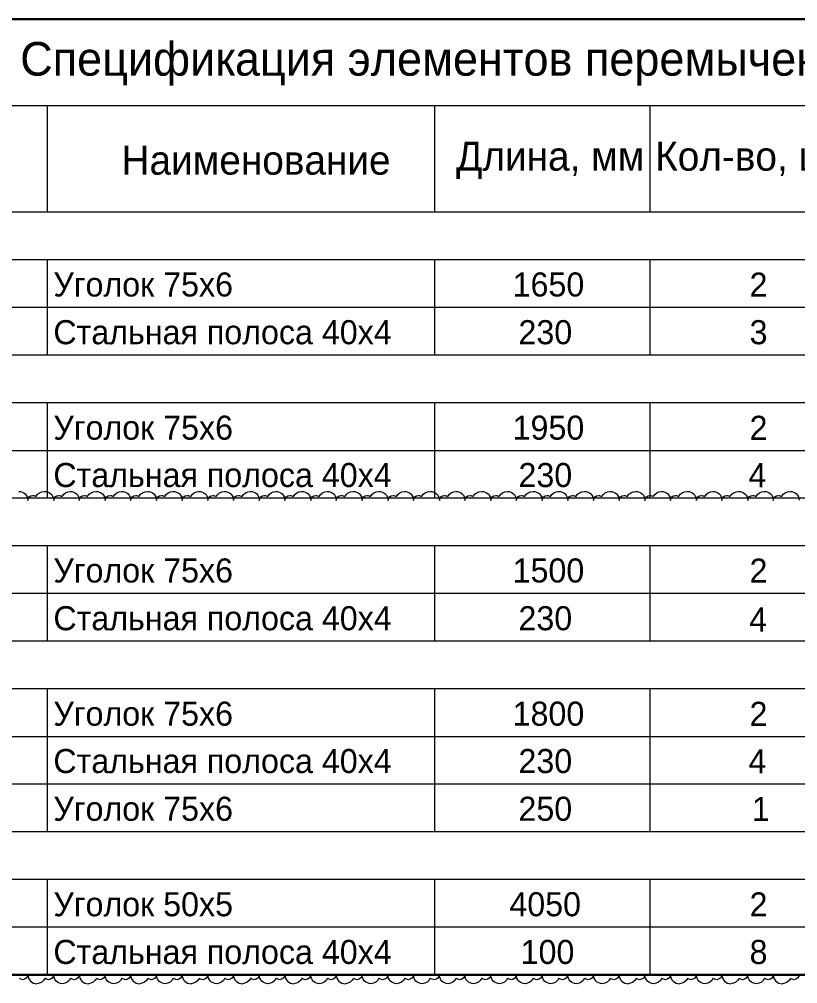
# Model space of a CAD drawing. Header units: millimetres. Extents: x -401725 to 250493, y 305116 to 802890.
# Drawn here: x -375118.236 to -375114.676, y 508969.03 to 508973.442 of the extents above; entities that cross this region are included whole.
import ezdxf

# ---------------------------------------------------------------- set-up
doc = ezdxf.new("R2010")
doc.units = ezdxf.units.MM
doc.layers.add('PDF _Геометрия', color=7, linetype='Continuous', true_color=0x1d1d1d)
doc.layers.add('PDF _Текст', color=7, linetype='Continuous')

msp = doc.modelspace()

# ---------------------------------------------------------------- linework, layer by layer
at = {"layer": 'PDF _Геометрия', "color": 7, "lineweight": 30}
for points in [[(-375112.2031, 508973.4421), (-375120.0761, 508973.4421)], [(-375112.2031, 508969.0705), (-375120.0761, 508969.0705)]]:
    msp.add_lwpolyline(points, dxfattribs=at)
at = {"layer": 'PDF _Геометрия', "color": 7, "lineweight": 9}
for points in [[(-375120.0764, 508973.0471), (-375112.2034, 508973.0471)], [(-375118.1081, 508973.0471), (-375118.1081, 508972.5605)], [(-375116.3364, 508973.0471), (-375116.3364, 508972.5605)], [(-375115.3531, 508973.0471), (-375115.3531, 508972.5605)], [(-375112.2031, 508972.5605), (-375113.1864, 508972.5605), (-375114.368, 508972.5605), (-375115.3529, 508972.5605), (-375116.3362, 508972.5605), (-375118.1078, 508972.5605), (-375119.6828, 508972.5605), (-375120.0761, 508972.5605)], [(-375112.2031, 508972.3421), (-375113.1864, 508972.3421), (-375114.368, 508972.3421), (-375115.3529, 508972.3421), (-375116.3362, 508972.3421), (-375118.1078, 508972.3421), (-375119.6828, 508972.3421), (-375120.0761, 508972.3421)], [(-375118.1081, 508972.3421), (-375118.1081, 508972.1238)], [(-375116.3364, 508972.3421), (-375116.3364, 508972.1238)], [(-375115.3531, 508972.3421), (-375115.3531, 508972.1238)], [(-375112.2031, 508972.1238), (-375113.1864, 508972.1238), (-375114.368, 508972.1238), (-375115.3529, 508972.1238), (-375116.3362, 508972.1238), (-375118.1078, 508972.1238), (-375119.6828, 508972.1238), (-375120.0761, 508972.1238)], [(-375118.1081, 508972.1238), (-375118.1081, 508971.9055)], [(-375116.3364, 508972.1238), (-375116.3364, 508971.9055)], [(-375115.3531, 508972.1238), (-375115.3531, 508971.9055)], [(-375112.2031, 508971.9055), (-375113.1864, 508971.9055), (-375114.368, 508971.9055), (-375115.3529, 508971.9055), (-375116.3362, 508971.9055), (-375118.1078, 508971.9055), (-375119.6828, 508971.9055), (-375120.0761, 508971.9055)], [(-375112.2031, 508971.6871), (-375113.1864, 508971.6871), (-375114.368, 508971.6871), (-375115.3529, 508971.6871), (-375116.3362, 508971.6871), (-375118.1078, 508971.6871), (-375119.6828, 508971.6871), (-375120.0761, 508971.6871)], [(-375118.1081, 508971.6871), (-375118.1081, 508971.4688)], [(-375116.3364, 508971.6871), (-375116.3364, 508971.4688)], [(-375115.3531, 508971.6871), (-375115.3531, 508971.4688)], [(-375112.2031, 508971.4688), (-375113.1864, 508971.4688), (-375114.368, 508971.4688), (-375115.3529, 508971.4688), (-375116.3362, 508971.4688), (-375118.1078, 508971.4688), (-375119.6828, 508971.4688), (-375120.0761, 508971.4688)], [(-375118.1081, 508971.4688), (-375118.1081, 508971.2521)], [(-375116.3364, 508971.4688), (-375116.3364, 508971.2521)], [(-375115.3531, 508971.4688), (-375115.3531, 508971.2521)], [(-375112.2031, 508971.2521), (-375113.1864, 508971.2521), (-375114.368, 508971.2521), (-375115.3529, 508971.2521), (-375116.3362, 508971.2521), (-375118.1078, 508971.2521), (-375119.6828, 508971.2521), (-375120.0761, 508971.2521)], [(-375112.2031, 508971.0338), (-375113.1864, 508971.0338), (-375114.368, 508971.0338), (-375115.3529, 508971.0338), (-375116.3362, 508971.0338), (-375118.1078, 508971.0338), (-375119.6828, 508971.0338), (-375120.0761, 508971.0338)], [(-375118.1081, 508971.0338), (-375118.1081, 508970.8155)], [(-375116.3364, 508971.0338), (-375116.3364, 508970.8155)], [(-375115.3531, 508971.0338), (-375115.3531, 508970.8155)], [(-375112.2031, 508970.8155), (-375113.1864, 508970.8155), (-375114.368, 508970.8155), (-375115.3529, 508970.8155), (-375116.3362, 508970.8155), (-375118.1078, 508970.8155), (-375119.6828, 508970.8155), (-375120.0761, 508970.8155)], [(-375118.1081, 508970.8155), (-375118.1081, 508970.5971)], [(-375116.3364, 508970.8155), (-375116.3364, 508970.5971)], [(-375115.3531, 508970.8155), (-375115.3531, 508970.5971)], [(-375112.2031, 508970.5971), (-375113.1864, 508970.5971), (-375114.368, 508970.5971), (-375115.3529, 508970.5971), (-375116.3362, 508970.5971), (-375118.1078, 508970.5971), (-375119.6828, 508970.5971), (-375120.0761, 508970.5971)], [(-375112.2031, 508970.3788), (-375113.1864, 508970.3788), (-375114.368, 508970.3788), (-375115.3529, 508970.3788), (-375116.3362, 508970.3788), (-375118.1078, 508970.3788), (-375119.6828, 508970.3788), (-375120.0761, 508970.3788)], [(-375118.1081, 508970.3788), (-375118.1081, 508970.1605)], [(-375116.3364, 508970.3788), (-375116.3364, 508970.1605)], [(-375115.3531, 508970.3788), (-375115.3531, 508970.1605)], [(-375112.2031, 508970.1605), (-375113.1864, 508970.1605), (-375114.368, 508970.1605), (-375115.3529, 508970.1605), (-375116.3362, 508970.1605), (-375118.1078, 508970.1605), (-375119.6828, 508970.1605), (-375120.0761, 508970.1605)], [(-375118.1081, 508970.1605), (-375118.1081, 508969.9438)], [(-375116.3364, 508970.1605), (-375116.3364, 508969.9438)], [(-375115.3531, 508970.1605), (-375115.3531, 508969.9438)], [(-375112.2031, 508969.9438), (-375113.1864, 508969.9438), (-375114.368, 508969.9438), (-375115.3529, 508969.9438), (-375116.3362, 508969.9438), (-375118.1078, 508969.9438), (-375119.6828, 508969.9438), (-375120.0761, 508969.9438)], [(-375118.1081, 508969.9438), (-375118.1081, 508969.7255)], [(-375116.3364, 508969.9438), (-375116.3364, 508969.7255)], [(-375115.3531, 508969.9438), (-375115.3531, 508969.7255)], [(-375112.2031, 508969.7255), (-375113.1864, 508969.7255), (-375114.368, 508969.7255), (-375115.3529, 508969.7255), (-375116.3362, 508969.7255), (-375118.1078, 508969.7255), (-375119.6828, 508969.7255), (-375120.0761, 508969.7255)], [(-375112.2031, 508969.5071), (-375113.1864, 508969.5071), (-375114.368, 508969.5071), (-375115.3529, 508969.5071), (-375116.3362, 508969.5071), (-375118.1078, 508969.5071), (-375119.6828, 508969.5071), (-375120.0761, 508969.5071)], [(-375118.1081, 508969.5071), (-375118.1081, 508969.2888)], [(-375116.3364, 508969.5071), (-375116.3364, 508969.2888)], [(-375115.3531, 508969.5071), (-375115.3531, 508969.2888)], [(-375112.2031, 508969.2888), (-375113.1864, 508969.2888), (-375114.368, 508969.2888), (-375115.3529, 508969.2888), (-375116.3362, 508969.2888), (-375118.1078, 508969.2888), (-375119.6828, 508969.2888), (-375120.0761, 508969.2888)], [(-375118.1081, 508969.2888), (-375118.1081, 508969.0705)], [(-375116.3364, 508969.2888), (-375116.3364, 508969.0705)], [(-375115.3531, 508969.2888), (-375115.3531, 508969.0705)]]:
    msp.add_lwpolyline(points, dxfattribs=at)
at = {"layer": 'PDF _Геометрия', "color": 1, "lineweight": 9}
for points in [[(-375118.1964, 508971.2421), (-375118.1964, 508971.2405)], [(-375118.0781, 508971.2421), (-375118.0781, 508971.2405)], [(-375117.9614, 508971.2421), (-375117.9614, 508971.2405)], [(-375117.8431, 508971.2421), (-375117.8431, 508971.2405)], [(-375117.7264, 508971.2421), (-375117.7264, 508971.2405)], [(-375117.6081, 508971.2421), (-375117.6081, 508971.2405)], [(-375117.4914, 508971.2421), (-375117.4914, 508971.2405)], [(-375117.3731, 508971.2421), (-375117.3731, 508971.2405)], [(-375117.2564, 508971.2421), (-375117.2564, 508971.2405)], [(-375117.1381, 508971.2421), (-375117.1381, 508971.2405)], [(-375117.0214, 508971.2421), (-375117.0214, 508971.2405)], [(-375116.9031, 508971.2421), (-375116.9031, 508971.2405)], [(-375116.7864, 508971.2421), (-375116.7864, 508971.2405)], [(-375116.6681, 508971.2421), (-375116.6681, 508971.2405)], [(-375116.5497, 508971.2421), (-375116.5497, 508971.2405)], [(-375116.4331, 508971.2421), (-375116.4331, 508971.2405)], [(-375116.3147, 508971.2421), (-375116.3147, 508971.2405)], [(-375116.1981, 508971.2421), (-375116.1981, 508971.2405)], [(-375116.0797, 508971.2421), (-375116.0797, 508971.2405)], [(-375115.9631, 508971.2421), (-375115.9631, 508971.2405)], [(-375115.8447, 508971.2421), (-375115.8447, 508971.2405)], [(-375115.7281, 508971.2421), (-375115.7281, 508971.2405)], [(-375115.6097, 508971.2421), (-375115.6097, 508971.2405)], [(-375115.4931, 508971.2421), (-375115.4931, 508971.2405)], [(-375115.3747, 508971.2421), (-375115.3747, 508971.2405)], [(-375115.2581, 508971.2421), (-375115.2581, 508971.2405)], [(-375115.1397, 508971.2421), (-375115.1397, 508971.2405)], [(-375115.0231, 508971.2421), (-375115.0231, 508971.2405)], [(-375114.9047, 508971.2421), (-375114.9047, 508971.2405)], [(-375114.7881, 508971.2421), (-375114.7881, 508971.2405)]]:
    msp.add_lwpolyline(points, dxfattribs=at)
for centre in [(-375118.1551, 508969.0717), (-375117.9201, 508969.0717), (-375117.6851, 508969.0717), (-375117.4501, 508969.0717), (-375117.2151, 508969.0717), (-375116.9801, 508969.0717), (-375116.7451, 508969.0717), (-375115.4518, 508969.0717), (-375115.2168, 508969.0717), (-375114.9818, 508969.0717), (-375114.7468, 508969.0717)]:
    msp.add_arc(centre, 0.0413, 179.4352, 270.5648, dxfattribs=at)
for points in [[(-375118.2381, 508971.2821), (-375118.2147, 508971.2821), (-375118.1964, 508971.2655), (-375118.1964, 508971.2421)], [(-375118.1964, 508971.2405), (-375118.1964, 508971.2538), (-375118.1864, 508971.2638), (-375118.1731, 508971.2638)], [(-375118.1731, 508971.2638), (-375118.1681, 508971.2638), (-375118.1631, 508971.2621), (-375118.1581, 508971.2588)], [(-375118.1581, 508971.2605), (-375118.1514, 508971.2738), (-375118.1364, 508971.2821), (-375118.1197, 508971.2821)], [(-375118.1197, 508971.2821), (-375118.0981, 508971.2821), (-375118.0781, 508971.2655), (-375118.0781, 508971.2421)], [(-375118.0781, 508971.2405), (-375118.0781, 508971.2538), (-375118.0681, 508971.2638), (-375118.0547, 508971.2638)], [(-375118.0547, 508971.2638), (-375118.0497, 508971.2638), (-375118.0447, 508971.2621), (-375118.0414, 508971.2588)], [(-375118.0397, 508971.2588), (-375118.0331, 508971.2738), (-375118.0181, 508971.2821), (-375118.0031, 508971.2821)], [(-375118.0031, 508971.2821), (-375117.9797, 508971.2821), (-375117.9614, 508971.2655), (-375117.9614, 508971.2421)], [(-375117.9614, 508971.2405), (-375117.9614, 508971.2538), (-375117.9514, 508971.2638), (-375117.9381, 508971.2638)], [(-375117.9381, 508971.2638), (-375117.9331, 508971.2638), (-375117.9264, 508971.2621), (-375117.9231, 508971.2588)], [(-375117.9231, 508971.2605), (-375117.9164, 508971.2738), (-375117.9014, 508971.2821), (-375117.8847, 508971.2821)], [(-375117.8847, 508971.2821), (-375117.8631, 508971.2821), (-375117.8431, 508971.2655), (-375117.8431, 508971.2421)], [(-375117.8431, 508971.2405), (-375117.8431, 508971.2538), (-375117.8331, 508971.2638), (-375117.8197, 508971.2638)], [(-375117.8197, 508971.2638), (-375117.8147, 508971.2638), (-375117.8097, 508971.2621), (-375117.8064, 508971.2588)], [(-375117.8047, 508971.2588), (-375117.7981, 508971.2738), (-375117.7831, 508971.2821), (-375117.7681, 508971.2821)], [(-375117.7681, 508971.2821), (-375117.7447, 508971.2821), (-375117.7264, 508971.2655), (-375117.7264, 508971.2421)], [(-375117.7264, 508971.2405), (-375117.7264, 508971.2538), (-375117.7164, 508971.2638), (-375117.7031, 508971.2638)], [(-375117.7031, 508971.2638), (-375117.6981, 508971.2638), (-375117.6914, 508971.2621), (-375117.6881, 508971.2588)], [(-375117.6881, 508971.2605), (-375117.6814, 508971.2738), (-375117.6664, 508971.2821), (-375117.6497, 508971.2821)], [(-375117.6497, 508971.2821), (-375117.6281, 508971.2821), (-375117.6081, 508971.2655), (-375117.6081, 508971.2421)], [(-375117.6081, 508971.2405), (-375117.6081, 508971.2538), (-375117.5981, 508971.2638), (-375117.5847, 508971.2638)], [(-375117.5847, 508971.2638), (-375117.5797, 508971.2638), (-375117.5747, 508971.2621), (-375117.5714, 508971.2588)], [(-375117.5697, 508971.2588), (-375117.5631, 508971.2738), (-375117.5481, 508971.2821), (-375117.5331, 508971.2821)], [(-375117.5331, 508971.2821), (-375117.5097, 508971.2821), (-375117.4914, 508971.2655), (-375117.4914, 508971.2421)], [(-375117.4914, 508971.2405), (-375117.4914, 508971.2538), (-375117.4814, 508971.2638), (-375117.4681, 508971.2638)], [(-375117.4681, 508971.2638), (-375117.4631, 508971.2638), (-375117.4564, 508971.2621), (-375117.4531, 508971.2588)], [(-375117.4514, 508971.2588), (-375117.4447, 508971.2738), (-375117.4297, 508971.2821), (-375117.4147, 508971.2821)], [(-375117.4147, 508971.2821), (-375117.3914, 508971.2821), (-375117.3731, 508971.2655), (-375117.3731, 508971.2421)], [(-375117.3731, 508971.2405), (-375117.3731, 508971.2538), (-375117.3631, 508971.2638), (-375117.3497, 508971.2638)], [(-375117.3497, 508971.2638), (-375117.3447, 508971.2638), (-375117.3397, 508971.2621), (-375117.3364, 508971.2588)], [(-375117.3347, 508971.2588), (-375117.3281, 508971.2738), (-375117.3131, 508971.2821), (-375117.2981, 508971.2821)], [(-375117.2981, 508971.2821), (-375117.2747, 508971.2821), (-375117.2564, 508971.2655), (-375117.2564, 508971.2421)], [(-375117.2564, 508971.2405), (-375117.2564, 508971.2538), (-375117.2464, 508971.2638), (-375117.2331, 508971.2638)], [(-375117.2331, 508971.2638), (-375117.2281, 508971.2638), (-375117.2214, 508971.2621), (-375117.2181, 508971.2588)], [(-375117.2164, 508971.2588), (-375117.2097, 508971.2738), (-375117.1947, 508971.2821), (-375117.1797, 508971.2821)], [(-375117.1797, 508971.2821), (-375117.1564, 508971.2821), (-375117.1381, 508971.2655), (-375117.1381, 508971.2421)], [(-375117.1381, 508971.2405), (-375117.1381, 508971.2538), (-375117.1281, 508971.2638), (-375117.1147, 508971.2638)], [(-375117.1147, 508971.2638), (-375117.1097, 508971.2638), (-375117.1047, 508971.2621), (-375117.1014, 508971.2588)], [(-375117.0997, 508971.2588), (-375117.0931, 508971.2738), (-375117.0781, 508971.2821), (-375117.0631, 508971.2821)], [(-375117.0631, 508971.2821), (-375117.0397, 508971.2821), (-375117.0214, 508971.2655), (-375117.0214, 508971.2421)], [(-375117.0214, 508971.2405), (-375117.0214, 508971.2538), (-375117.0114, 508971.2638), (-375116.9981, 508971.2638)], [(-375116.9981, 508971.2638), (-375116.9931, 508971.2638), (-375116.9864, 508971.2621), (-375116.9831, 508971.2588)], [(-375116.9814, 508971.2588), (-375116.9747, 508971.2738), (-375116.9597, 508971.2821), (-375116.9447, 508971.2821)], [(-375116.9447, 508971.2821), (-375116.9214, 508971.2821), (-375116.9031, 508971.2655), (-375116.9031, 508971.2421)], [(-375116.9031, 508971.2405), (-375116.9031, 508971.2538), (-375116.8931, 508971.2638), (-375116.8797, 508971.2638)], [(-375116.8797, 508971.2638), (-375116.8747, 508971.2638), (-375116.8697, 508971.2621), (-375116.8664, 508971.2588)], [(-375116.8647, 508971.2588), (-375116.8581, 508971.2738), (-375116.8431, 508971.2821), (-375116.8281, 508971.2821)], [(-375116.8281, 508971.2821), (-375116.8047, 508971.2821), (-375116.7864, 508971.2655), (-375116.7864, 508971.2421)], [(-375116.7864, 508971.2405), (-375116.7864, 508971.2538), (-375116.7764, 508971.2638), (-375116.7631, 508971.2638)], [(-375116.7631, 508971.2638), (-375116.7581, 508971.2638), (-375116.7514, 508971.2621), (-375116.7481, 508971.2588)], [(-375116.7464, 508971.2588), (-375116.7397, 508971.2738), (-375116.7247, 508971.2821), (-375116.7097, 508971.2821)], [(-375116.7097, 508971.2821), (-375116.6864, 508971.2821), (-375116.6681, 508971.2655), (-375116.6681, 508971.2421)], [(-375116.6681, 508971.2405), (-375116.6681, 508971.2538), (-375116.6581, 508971.2638), (-375116.6447, 508971.2638)], [(-375116.6447, 508971.2638), (-375116.6397, 508971.2638), (-375116.6347, 508971.2621), (-375116.6314, 508971.2588)], [(-375116.6297, 508971.2588), (-375116.6231, 508971.2738), (-375116.6081, 508971.2821), (-375116.5914, 508971.2821)], [(-375116.5914, 508971.2821), (-375116.5697, 508971.2821), (-375116.5497, 508971.2655), (-375116.5497, 508971.2421)], [(-375116.5497, 508971.2405), (-375116.5497, 508971.2538), (-375116.5397, 508971.2638), (-375116.5264, 508971.2638)], [(-375116.5264, 508971.2638), (-375116.5214, 508971.2638), (-375116.5164, 508971.2621), (-375116.5131, 508971.2588)], [(-375116.5114, 508971.2588), (-375116.5047, 508971.2738), (-375116.4897, 508971.2821), (-375116.4747, 508971.2821)], [(-375116.4747, 508971.2821), (-375116.4514, 508971.2821), (-375116.4331, 508971.2655), (-375116.4331, 508971.2421)], [(-375116.4331, 508971.2405), (-375116.4331, 508971.2538), (-375116.4231, 508971.2638), (-375116.4097, 508971.2638)], [(-375116.4097, 508971.2638), (-375116.4047, 508971.2638), (-375116.3997, 508971.2621), (-375116.3947, 508971.2588)], [(-375116.3947, 508971.2605), (-375116.3881, 508971.2738), (-375116.3731, 508971.2821), (-375116.3564, 508971.2821)], [(-375116.3564, 508971.2821), (-375116.3347, 508971.2821), (-375116.3147, 508971.2655), (-375116.3147, 508971.2421)], [(-375116.3147, 508971.2405), (-375116.3147, 508971.2538), (-375116.3047, 508971.2638), (-375116.2914, 508971.2638)], [(-375116.2914, 508971.2638), (-375116.2864, 508971.2638), (-375116.2814, 508971.2621), (-375116.2781, 508971.2588)], [(-375116.2764, 508971.2588), (-375116.2697, 508971.2738), (-375116.2547, 508971.2821), (-375116.2397, 508971.2821)], [(-375116.2397, 508971.2821), (-375116.2164, 508971.2821), (-375116.1981, 508971.2655), (-375116.1981, 508971.2421)], [(-375116.1981, 508971.2405), (-375116.1981, 508971.2538), (-375116.1881, 508971.2638), (-375116.1747, 508971.2638)], [(-375116.1747, 508971.2638), (-375116.1697, 508971.2638), (-375116.1647, 508971.2621), (-375116.1597, 508971.2588)], [(-375116.1597, 508971.2605), (-375116.1531, 508971.2738), (-375116.1381, 508971.2821), (-375116.1214, 508971.2821)], [(-375116.1214, 508971.2821), (-375116.0997, 508971.2821), (-375116.0797, 508971.2655), (-375116.0797, 508971.2421)], [(-375116.0797, 508971.2405), (-375116.0797, 508971.2538), (-375116.0697, 508971.2638), (-375116.0564, 508971.2638)], [(-375116.0564, 508971.2638), (-375116.0514, 508971.2638), (-375116.0464, 508971.2621), (-375116.0431, 508971.2588)], [(-375116.0414, 508971.2588), (-375116.0347, 508971.2738), (-375116.0197, 508971.2821), (-375116.0047, 508971.2821)], [(-375116.0047, 508971.2821), (-375115.9814, 508971.2821), (-375115.9631, 508971.2655), (-375115.9631, 508971.2421)], [(-375115.9631, 508971.2405), (-375115.9631, 508971.2538), (-375115.9531, 508971.2638), (-375115.9397, 508971.2638)], [(-375115.9397, 508971.2638), (-375115.9347, 508971.2638), (-375115.9297, 508971.2621), (-375115.9247, 508971.2588)], [(-375115.9247, 508971.2605), (-375115.9181, 508971.2738), (-375115.9031, 508971.2821), (-375115.8864, 508971.2821)], [(-375115.8864, 508971.2821), (-375115.8647, 508971.2821), (-375115.8447, 508971.2655), (-375115.8447, 508971.2421)], [(-375115.8447, 508971.2405), (-375115.8447, 508971.2538), (-375115.8347, 508971.2638), (-375115.8214, 508971.2638)], [(-375115.8214, 508971.2638), (-375115.8164, 508971.2638), (-375115.8114, 508971.2621), (-375115.8081, 508971.2588)], [(-375115.8064, 508971.2588), (-375115.7997, 508971.2738), (-375115.7847, 508971.2821), (-375115.7697, 508971.2821)], [(-375115.7697, 508971.2821), (-375115.7464, 508971.2821), (-375115.7281, 508971.2655), (-375115.7281, 508971.2421)], [(-375115.7281, 508971.2405), (-375115.7281, 508971.2538), (-375115.7181, 508971.2638), (-375115.7047, 508971.2638)], [(-375115.7047, 508971.2638), (-375115.6997, 508971.2638), (-375115.6947, 508971.2621), (-375115.6897, 508971.2588)], [(-375115.6897, 508971.2605), (-375115.6831, 508971.2738), (-375115.6681, 508971.2821), (-375115.6514, 508971.2821)], [(-375115.6514, 508971.2821), (-375115.6297, 508971.2821), (-375115.6097, 508971.2655), (-375115.6097, 508971.2421)], [(-375115.6097, 508971.2405), (-375115.6097, 508971.2538), (-375115.5997, 508971.2638), (-375115.5864, 508971.2638)], [(-375115.5864, 508971.2638), (-375115.5814, 508971.2638), (-375115.5764, 508971.2621), (-375115.5731, 508971.2588)], [(-375115.5714, 508971.2588), (-375115.5647, 508971.2738), (-375115.5497, 508971.2821), (-375115.5347, 508971.2821)], [(-375115.5347, 508971.2821), (-375115.5114, 508971.2821), (-375115.4931, 508971.2655), (-375115.4931, 508971.2421)], [(-375115.4931, 508971.2405), (-375115.4931, 508971.2538), (-375115.4831, 508971.2638), (-375115.4697, 508971.2638)], [(-375115.4697, 508971.2638), (-375115.4647, 508971.2638), (-375115.4597, 508971.2621), (-375115.4547, 508971.2588)], [(-375115.4547, 508971.2605), (-375115.4481, 508971.2738), (-375115.4331, 508971.2821), (-375115.4164, 508971.2821)], [(-375115.4164, 508971.2821), (-375115.3947, 508971.2821), (-375115.3747, 508971.2655), (-375115.3747, 508971.2421)], [(-375115.3747, 508971.2405), (-375115.3747, 508971.2538), (-375115.3647, 508971.2638), (-375115.3514, 508971.2638)], [(-375115.3514, 508971.2638), (-375115.3464, 508971.2638), (-375115.3414, 508971.2621), (-375115.3381, 508971.2588)], [(-375115.3364, 508971.2588), (-375115.3297, 508971.2738), (-375115.3147, 508971.2821), (-375115.2997, 508971.2821)], [(-375115.2997, 508971.2821), (-375115.2764, 508971.2821), (-375115.2581, 508971.2655), (-375115.2581, 508971.2421)], [(-375115.2581, 508971.2405), (-375115.2581, 508971.2538), (-375115.2481, 508971.2638), (-375115.2347, 508971.2638)], [(-375115.2347, 508971.2638), (-375115.2297, 508971.2638), (-375115.2247, 508971.2621), (-375115.2197, 508971.2588)], [(-375115.2197, 508971.2605), (-375115.2131, 508971.2738), (-375115.1981, 508971.2821), (-375115.1814, 508971.2821)], [(-375115.1814, 508971.2821), (-375115.1597, 508971.2821), (-375115.1397, 508971.2655), (-375115.1397, 508971.2421)], [(-375115.1397, 508971.2405), (-375115.1397, 508971.2538), (-375115.1297, 508971.2638), (-375115.1164, 508971.2638)], [(-375115.1164, 508971.2638), (-375115.1114, 508971.2638), (-375115.1064, 508971.2621), (-375115.1031, 508971.2588)], [(-375115.1014, 508971.2588), (-375115.0947, 508971.2738), (-375115.0797, 508971.2821), (-375115.0647, 508971.2821)], [(-375115.0647, 508971.2821), (-375115.0414, 508971.2821), (-375115.0231, 508971.2655), (-375115.0231, 508971.2421)], [(-375115.0231, 508971.2405), (-375115.0231, 508971.2538), (-375115.0131, 508971.2638), (-375114.9997, 508971.2638)], [(-375114.9997, 508971.2638), (-375114.9947, 508971.2638), (-375114.9897, 508971.2621), (-375114.9847, 508971.2588)], [(-375114.9847, 508971.2605), (-375114.9781, 508971.2738), (-375114.9631, 508971.2821), (-375114.9464, 508971.2821)], [(-375114.9464, 508971.2821), (-375114.9247, 508971.2821), (-375114.9047, 508971.2655), (-375114.9047, 508971.2421)], [(-375114.9047, 508971.2405), (-375114.9047, 508971.2538), (-375114.8947, 508971.2638), (-375114.8814, 508971.2638)], [(-375114.8814, 508971.2638), (-375114.8764, 508971.2638), (-375114.8714, 508971.2621), (-375114.8681, 508971.2588)], [(-375114.8664, 508971.2588), (-375114.8597, 508971.2738), (-375114.8447, 508971.2821), (-375114.8297, 508971.2821)], [(-375114.8297, 508971.2821), (-375114.8064, 508971.2821), (-375114.7881, 508971.2655), (-375114.7881, 508971.2421)], [(-375114.7881, 508971.2405), (-375114.7881, 508971.2538), (-375114.7781, 508971.2638), (-375114.7647, 508971.2638)], [(-375114.7647, 508971.2638), (-375114.7597, 508971.2638), (-375114.7547, 508971.2621), (-375114.7497, 508971.2588)], [(-375114.7497, 508971.2605), (-375114.7431, 508971.2738), (-375114.7281, 508971.2821), (-375114.7114, 508971.2821)], [(-375114.7114, 508971.2821), (-375114.6897, 508971.2821), (-375114.6697, 508971.2655), (-375114.6697, 508971.2421)], [(-375118.2197, 508969.0488), (-375118.2264, 508969.0488), (-375118.2314, 508969.0521), (-375118.2347, 508969.0555)], [(-375118.1964, 508969.0721), (-375118.1964, 508969.0605), (-375118.2081, 508969.0488), (-375118.2197, 508969.0488)], [(-375118.1181, 508969.0538), (-375118.1247, 508969.0405), (-375118.1397, 508969.0305), (-375118.1547, 508969.0305)], [(-375118.1014, 508969.0488), (-375118.1081, 508969.0488), (-375118.1131, 508969.0521), (-375118.1181, 508969.0555)], [(-375118.0781, 508969.0721), (-375118.0781, 508969.0605), (-375118.0897, 508969.0488), (-375118.1014, 508969.0488)], [(-375118.0381, 508969.0305), (-375118.0614, 508969.0305), (-375118.0781, 508969.0488), (-375118.0781, 508969.0721)], [(-375118.0014, 508969.0555), (-375118.0081, 508969.0405), (-375118.0214, 508969.0305), (-375118.0381, 508969.0305)], [(-375117.9847, 508969.0488), (-375117.9914, 508969.0488), (-375117.9964, 508969.0521), (-375117.9997, 508969.0555)], [(-375117.9614, 508969.0721), (-375117.9614, 508969.0605), (-375117.9731, 508969.0488), (-375117.9847, 508969.0488)], [(-375117.8831, 508969.0538), (-375117.8897, 508969.0405), (-375117.9047, 508969.0305), (-375117.9197, 508969.0305)], [(-375117.8664, 508969.0488), (-375117.8731, 508969.0488), (-375117.8781, 508969.0521), (-375117.8831, 508969.0555)], [(-375117.8431, 508969.0721), (-375117.8431, 508969.0605), (-375117.8547, 508969.0488), (-375117.8664, 508969.0488)], [(-375117.8031, 508969.0305), (-375117.8264, 508969.0305), (-375117.8431, 508969.0488), (-375117.8431, 508969.0721)], [(-375117.7664, 508969.0555), (-375117.7731, 508969.0405), (-375117.7864, 508969.0305), (-375117.8031, 508969.0305)], [(-375117.7497, 508969.0488), (-375117.7564, 508969.0488), (-375117.7614, 508969.0521), (-375117.7647, 508969.0555)], [(-375117.7264, 508969.0721), (-375117.7264, 508969.0605), (-375117.7381, 508969.0488), (-375117.7497, 508969.0488)], [(-375117.6481, 508969.0538), (-375117.6547, 508969.0405), (-375117.6697, 508969.0305), (-375117.6847, 508969.0305)], [(-375117.6314, 508969.0488), (-375117.6381, 508969.0488), (-375117.6431, 508969.0521), (-375117.6481, 508969.0555)], [(-375117.6081, 508969.0721), (-375117.6081, 508969.0605), (-375117.6197, 508969.0488), (-375117.6314, 508969.0488)], [(-375117.5681, 508969.0305), (-375117.5914, 508969.0305), (-375117.6081, 508969.0488), (-375117.6081, 508969.0721)], [(-375117.5314, 508969.0555), (-375117.5381, 508969.0405), (-375117.5514, 508969.0305), (-375117.5681, 508969.0305)], [(-375117.5147, 508969.0488), (-375117.5214, 508969.0488), (-375117.5264, 508969.0521), (-375117.5297, 508969.0555)], [(-375117.4914, 508969.0721), (-375117.4914, 508969.0605), (-375117.5031, 508969.0488), (-375117.5147, 508969.0488)], [(-375117.4131, 508969.0538), (-375117.4197, 508969.0405), (-375117.4347, 508969.0305), (-375117.4497, 508969.0305)], [(-375117.3964, 508969.0488), (-375117.4031, 508969.0488), (-375117.4081, 508969.0521), (-375117.4131, 508969.0555)], [(-375117.3731, 508969.0721), (-375117.3731, 508969.0605), (-375117.3847, 508969.0488), (-375117.3964, 508969.0488)], [(-375117.3331, 508969.0305), (-375117.3564, 508969.0305), (-375117.3731, 508969.0488), (-375117.3731, 508969.0721)], [(-375117.2964, 508969.0555), (-375117.3031, 508969.0405), (-375117.3164, 508969.0305), (-375117.3331, 508969.0305)], [(-375117.2797, 508969.0488), (-375117.2864, 508969.0488), (-375117.2914, 508969.0521), (-375117.2947, 508969.0555)], [(-375117.2564, 508969.0721), (-375117.2564, 508969.0605), (-375117.2681, 508969.0488), (-375117.2797, 508969.0488)], [(-375117.1781, 508969.0538), (-375117.1847, 508969.0405), (-375117.1997, 508969.0305), (-375117.2147, 508969.0305)], [(-375117.1614, 508969.0488), (-375117.1681, 508969.0488), (-375117.1731, 508969.0521), (-375117.1781, 508969.0555)], [(-375117.1381, 508969.0721), (-375117.1381, 508969.0605), (-375117.1497, 508969.0488), (-375117.1614, 508969.0488)], [(-375117.0981, 508969.0305), (-375117.1214, 508969.0305), (-375117.1381, 508969.0488), (-375117.1381, 508969.0721)], [(-375117.0614, 508969.0555), (-375117.0681, 508969.0405), (-375117.0814, 508969.0305), (-375117.0981, 508969.0305)], [(-375117.0447, 508969.0488), (-375117.0514, 508969.0488), (-375117.0564, 508969.0521), (-375117.0597, 508969.0555)], [(-375117.0214, 508969.0721), (-375117.0214, 508969.0605), (-375117.0331, 508969.0488), (-375117.0447, 508969.0488)], [(-375116.9431, 508969.0538), (-375116.9497, 508969.0405), (-375116.9647, 508969.0305), (-375116.9797, 508969.0305)], [(-375116.9264, 508969.0488), (-375116.9331, 508969.0488), (-375116.9381, 508969.0521), (-375116.9431, 508969.0555)], [(-375116.9031, 508969.0721), (-375116.9031, 508969.0605), (-375116.9147, 508969.0488), (-375116.9264, 508969.0488)], [(-375116.8631, 508969.0305), (-375116.8864, 508969.0305), (-375116.9031, 508969.0488), (-375116.9031, 508969.0721)], [(-375116.8264, 508969.0555), (-375116.8331, 508969.0405), (-375116.8464, 508969.0305), (-375116.8631, 508969.0305)], [(-375116.8097, 508969.0488), (-375116.8164, 508969.0488), (-375116.8214, 508969.0521), (-375116.8247, 508969.0555)], [(-375116.7864, 508969.0721), (-375116.7864, 508969.0605), (-375116.7981, 508969.0488), (-375116.8097, 508969.0488)], [(-375116.7081, 508969.0538), (-375116.7147, 508969.0405), (-375116.7297, 508969.0305), (-375116.7447, 508969.0305)], [(-375116.6914, 508969.0488), (-375116.6981, 508969.0488), (-375116.7031, 508969.0521), (-375116.7081, 508969.0555)], [(-375116.6681, 508969.0721), (-375116.6681, 508969.0605), (-375116.6797, 508969.0488), (-375116.6914, 508969.0488)], [(-375116.6281, 508969.0305), (-375116.6514, 508969.0305), (-375116.6681, 508969.0488), (-375116.6681, 508969.0721)], [(-375116.5914, 508969.0555), (-375116.5981, 508969.0405), (-375116.6114, 508969.0305), (-375116.6281, 508969.0305)], [(-375116.5747, 508969.0488), (-375116.5797, 508969.0488), (-375116.5864, 508969.0521), (-375116.5897, 508969.0555)], [(-375116.5497, 508969.0721), (-375116.5497, 508969.0605), (-375116.5614, 508969.0488), (-375116.5747, 508969.0488)], [(-375116.5097, 508969.0305), (-375116.5331, 508969.0305), (-375116.5497, 508969.0488), (-375116.5497, 508969.0721)], [(-375116.4731, 508969.0555), (-375116.4797, 508969.0405), (-375116.4931, 508969.0305), (-375116.5097, 508969.0305)], [(-375116.4564, 508969.0488), (-375116.4631, 508969.0488), (-375116.4681, 508969.0521), (-375116.4714, 508969.0555)], [(-375116.4331, 508969.0721), (-375116.4331, 508969.0605), (-375116.4447, 508969.0488), (-375116.4564, 508969.0488)], [(-375116.3931, 508969.0305), (-375116.4164, 508969.0305), (-375116.4331, 508969.0488), (-375116.4331, 508969.0721)], [(-375116.3564, 508969.0555), (-375116.3631, 508969.0405), (-375116.3764, 508969.0305), (-375116.3931, 508969.0305)], [(-375116.3397, 508969.0488), (-375116.3447, 508969.0488), (-375116.3514, 508969.0521), (-375116.3547, 508969.0555)], [(-375116.3147, 508969.0721), (-375116.3147, 508969.0605), (-375116.3264, 508969.0488), (-375116.3397, 508969.0488)], [(-375116.2747, 508969.0305), (-375116.2981, 508969.0305), (-375116.3147, 508969.0488), (-375116.3147, 508969.0721)], [(-375116.2381, 508969.0555), (-375116.2447, 508969.0405), (-375116.2581, 508969.0305), (-375116.2747, 508969.0305)], [(-375116.2214, 508969.0488), (-375116.2281, 508969.0488), (-375116.2331, 508969.0521), (-375116.2364, 508969.0555)], [(-375116.1981, 508969.0721), (-375116.1981, 508969.0605), (-375116.2097, 508969.0488), (-375116.2214, 508969.0488)], [(-375116.1581, 508969.0305), (-375116.1814, 508969.0305), (-375116.1981, 508969.0488), (-375116.1981, 508969.0721)], [(-375116.1214, 508969.0555), (-375116.1281, 508969.0405), (-375116.1414, 508969.0305), (-375116.1581, 508969.0305)], [(-375116.1047, 508969.0488), (-375116.1097, 508969.0488), (-375116.1164, 508969.0521), (-375116.1197, 508969.0555)], [(-375116.0797, 508969.0721), (-375116.0797, 508969.0605), (-375116.0914, 508969.0488), (-375116.1047, 508969.0488)], [(-375116.0397, 508969.0305), (-375116.0631, 508969.0305), (-375116.0797, 508969.0488), (-375116.0797, 508969.0721)], [(-375116.0031, 508969.0555), (-375116.0097, 508969.0405), (-375116.0231, 508969.0305), (-375116.0397, 508969.0305)], [(-375115.9864, 508969.0488), (-375115.9931, 508969.0488), (-375115.9981, 508969.0521), (-375116.0014, 508969.0555)], [(-375115.9631, 508969.0721), (-375115.9631, 508969.0605), (-375115.9747, 508969.0488), (-375115.9864, 508969.0488)], [(-375115.9231, 508969.0305), (-375115.9464, 508969.0305), (-375115.9631, 508969.0488), (-375115.9631, 508969.0721)], [(-375115.8864, 508969.0555), (-375115.8931, 508969.0405), (-375115.9064, 508969.0305), (-375115.9231, 508969.0305)], [(-375115.8697, 508969.0488), (-375115.8747, 508969.0488), (-375115.8814, 508969.0521), (-375115.8847, 508969.0555)], [(-375115.8447, 508969.0721), (-375115.8447, 508969.0605), (-375115.8564, 508969.0488), (-375115.8697, 508969.0488)], [(-375115.8047, 508969.0305), (-375115.8281, 508969.0305), (-375115.8447, 508969.0488), (-375115.8447, 508969.0721)], [(-375115.7681, 508969.0555), (-375115.7747, 508969.0405), (-375115.7881, 508969.0305), (-375115.8047, 508969.0305)], [(-375115.7514, 508969.0488), (-375115.7581, 508969.0488), (-375115.7631, 508969.0521), (-375115.7664, 508969.0555)], [(-375115.7281, 508969.0721), (-375115.7281, 508969.0605), (-375115.7397, 508969.0488), (-375115.7514, 508969.0488)], [(-375115.6881, 508969.0305), (-375115.7114, 508969.0305), (-375115.7281, 508969.0488), (-375115.7281, 508969.0721)], [(-375115.6514, 508969.0555), (-375115.6581, 508969.0405), (-375115.6714, 508969.0305), (-375115.6881, 508969.0305)], [(-375115.6347, 508969.0488), (-375115.6397, 508969.0488), (-375115.6464, 508969.0521), (-375115.6497, 508969.0555)], [(-375115.6097, 508969.0721), (-375115.6097, 508969.0605), (-375115.6214, 508969.0488), (-375115.6347, 508969.0488)], [(-375115.5697, 508969.0305), (-375115.5931, 508969.0305), (-375115.6097, 508969.0488), (-375115.6097, 508969.0721)], [(-375115.5331, 508969.0555), (-375115.5397, 508969.0405), (-375115.5531, 508969.0305), (-375115.5697, 508969.0305)], [(-375115.5164, 508969.0488), (-375115.5231, 508969.0488), (-375115.5281, 508969.0521), (-375115.5314, 508969.0555)], [(-375115.4931, 508969.0721), (-375115.4931, 508969.0605), (-375115.5047, 508969.0488), (-375115.5164, 508969.0488)], [(-375115.4147, 508969.0538), (-375115.4214, 508969.0405), (-375115.4364, 508969.0305), (-375115.4514, 508969.0305)], [(-375115.3997, 508969.0488), (-375115.4047, 508969.0488), (-375115.4114, 508969.0521), (-375115.4147, 508969.0555)], [(-375115.3747, 508969.0721), (-375115.3747, 508969.0605), (-375115.3864, 508969.0488), (-375115.3997, 508969.0488)], [(-375115.3347, 508969.0305), (-375115.3581, 508969.0305), (-375115.3747, 508969.0488), (-375115.3747, 508969.0721)], [(-375115.2981, 508969.0555), (-375115.3047, 508969.0405), (-375115.3181, 508969.0305), (-375115.3347, 508969.0305)], [(-375115.2814, 508969.0488), (-375115.2881, 508969.0488), (-375115.2931, 508969.0521), (-375115.2964, 508969.0555)], [(-375115.2581, 508969.0721), (-375115.2581, 508969.0605), (-375115.2697, 508969.0488), (-375115.2814, 508969.0488)], [(-375115.1797, 508969.0538), (-375115.1864, 508969.0405), (-375115.2014, 508969.0305), (-375115.2164, 508969.0305)], [(-375115.1647, 508969.0488), (-375115.1697, 508969.0488), (-375115.1764, 508969.0521), (-375115.1797, 508969.0555)], [(-375115.1397, 508969.0721), (-375115.1397, 508969.0605), (-375115.1514, 508969.0488), (-375115.1647, 508969.0488)], [(-375115.0997, 508969.0305), (-375115.1231, 508969.0305), (-375115.1397, 508969.0488), (-375115.1397, 508969.0721)], [(-375115.0631, 508969.0555), (-375115.0697, 508969.0405), (-375115.0831, 508969.0305), (-375115.0997, 508969.0305)], [(-375115.0464, 508969.0488), (-375115.0531, 508969.0488), (-375115.0581, 508969.0521), (-375115.0614, 508969.0555)], [(-375115.0231, 508969.0721), (-375115.0231, 508969.0605), (-375115.0347, 508969.0488), (-375115.0464, 508969.0488)], [(-375114.9447, 508969.0538), (-375114.9514, 508969.0405), (-375114.9664, 508969.0305), (-375114.9814, 508969.0305)], [(-375114.9281, 508969.0488), (-375114.9347, 508969.0488), (-375114.9397, 508969.0521), (-375114.9447, 508969.0555)], [(-375114.9047, 508969.0721), (-375114.9047, 508969.0605), (-375114.9164, 508969.0488), (-375114.9281, 508969.0488)], [(-375114.8647, 508969.0305), (-375114.8881, 508969.0305), (-375114.9047, 508969.0488), (-375114.9047, 508969.0721)], [(-375114.8281, 508969.0555), (-375114.8347, 508969.0405), (-375114.8481, 508969.0305), (-375114.8647, 508969.0305)], [(-375114.8114, 508969.0488), (-375114.8181, 508969.0488), (-375114.8231, 508969.0521), (-375114.8264, 508969.0555)], [(-375114.7881, 508969.0721), (-375114.7881, 508969.0605), (-375114.7997, 508969.0488), (-375114.8114, 508969.0488)], [(-375114.7097, 508969.0538), (-375114.7164, 508969.0405), (-375114.7314, 508969.0305), (-375114.7464, 508969.0305)], [(-375114.6931, 508969.0488), (-375114.6997, 508969.0488), (-375114.7047, 508969.0521), (-375114.7097, 508969.0555)], [(-375114.6697, 508969.0721), (-375114.6697, 508969.0605), (-375114.6814, 508969.0488), (-375114.6931, 508969.0488)]]:
    msp.add_open_spline(points, degree=3, dxfattribs=at)

# ---------------------------------------------------------------- texts
at = {"layer": 'PDF _Текст', "attachment_point": 4, "style": ''}
for s, insert, char_height in [('Спецификация элементов перемычек подвала', (-375118.2314, 508973.238), 0.153921), ('Длина, мм Кол-во, шт', (-375116.2381, 508972.7967), 0.132496), ('Наименование', (-375117.7681, 508972.7967), 0.132496), ('Уголок 75x6', (-375118.0798, 508972.2283), 0.110087), ('1650', (-375115.9798, 508972.2283), 0.11009), ('2', (-375114.8965, 508972.2283), 0.1101), ('Стальная полоса 40x4', (-375118.0798, 508972.01), 0.110087), ('230', (-375115.9531, 508972.01), 0.11009), ('3', (-375114.8964, 508972.01), 0.1101), ('Уголок 75x6', (-375118.0798, 508971.5733), 0.110087), ('1950', (-375115.9798, 508971.5733), 0.11009), ('2', (-375114.8965, 508971.5733), 0.1101), ('Стальная полоса 40x4', (-375118.0798, 508971.3566), 0.110087), ('230', (-375115.9531, 508971.3566), 0.11009), ('4', (-375114.9014, 508971.3566), 0.1101), ('Уголок 75x6', (-375118.0798, 508970.92), 0.110087), ('1500', (-375115.9798, 508970.92), 0.11009), ('2', (-375114.8965, 508970.92), 0.1101), ('Стальная полоса 40x4', (-375118.0797, 508970.7016), 0.110087), ('230', (-375115.9531, 508970.7016), 0.11009), ('4', (-375114.8981, 508970.6965), 0.1099), ('Уголок 75x6', (-375118.0798, 508970.265), 0.110087), ('1800', (-375115.9798, 508970.265), 0.11009), ('2', (-375114.8965, 508970.265), 0.1101), ('Стальная полоса 40x4', (-375118.0798, 508970.0483), 0.110087), ('230', (-375115.9531, 508970.0483), 0.11009), ('4', (-375114.9014, 508970.0483), 0.1101), ('Уголок 75x6', (-375118.0798, 508969.83), 0.110087), ('250', (-375115.9531, 508969.83), 0.11009), ('1', (-375114.8864, 508969.83), 0.1101), ('Уголок 50x5', (-375118.0798, 508969.3933), 0.110087), ('4050', (-375115.9948, 508969.3933), 0.11009), ('2', (-375114.8965, 508969.3933), 0.1101), ('Стальная полоса 40x4', (-375118.0798, 508969.175), 0.110087), ('100', (-375115.9431, 508969.175), 0.11009), ('8', (-375114.8964, 508969.175), 0.1101)]:
    msp.add_mtext(s, dxfattribs=dict(at, insert=insert, char_height=char_height))

doc.saveas('drawing.dxf')
